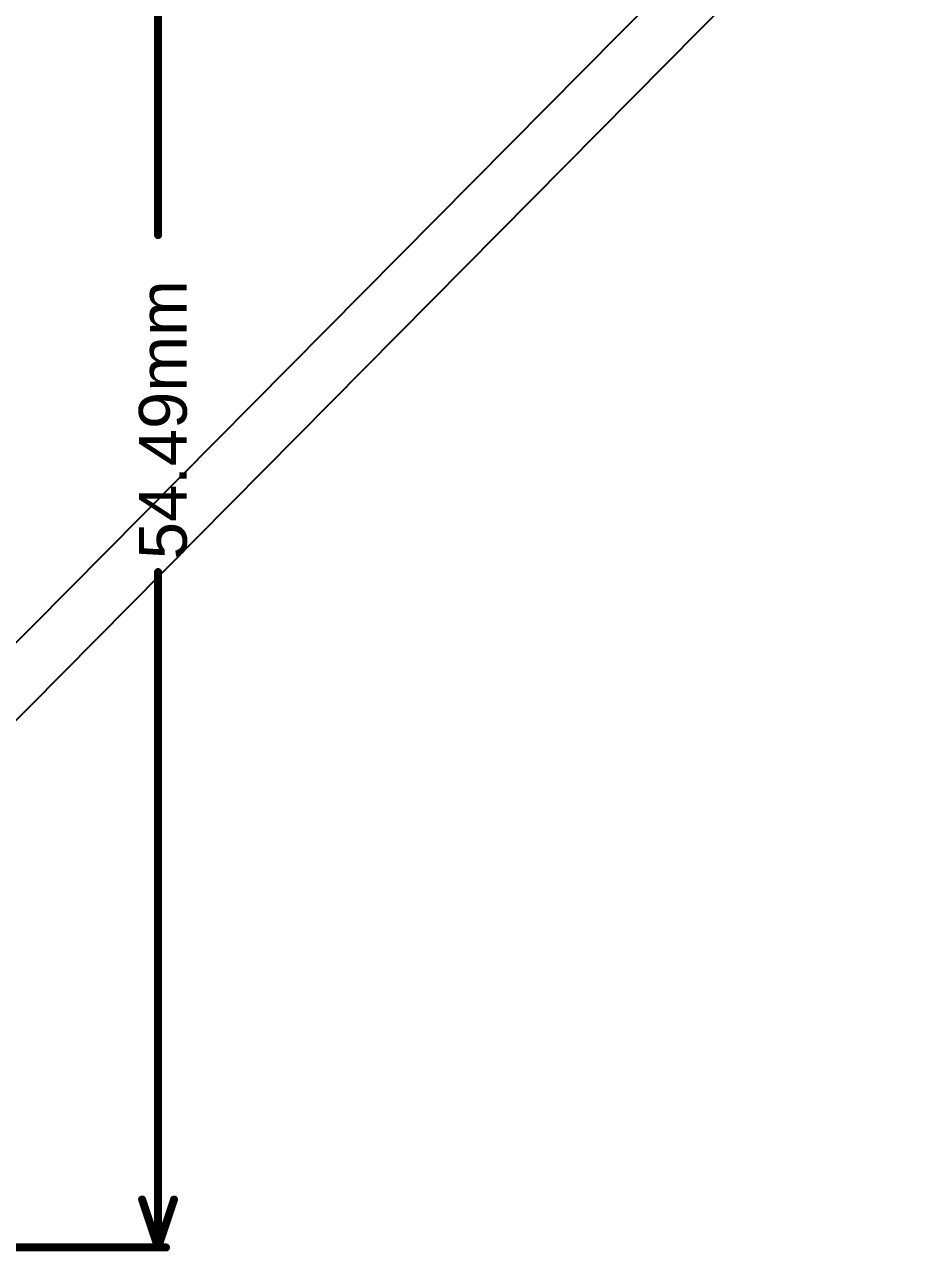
# Model space of a CAD drawing. Header units: inches. Extents: x -3 to 5381, y -57 to 5355.
# Drawn here: x 42.47 to 71.06, y -51.62 to -12.6 of the extents above; entities that cross this region are included whole.
import ezdxf

# ---------------------------------------------------------------- set-up
doc = ezdxf.new("R2010")
doc.units = ezdxf.units.IN
doc.layers.add('Dimension', color=6, linetype='Continuous')
doc.layers.add('Top Solder', color=216, linetype='Continuous')
doc.styles.add('Arial', font='', dxfattribs={"height": 0.2})
doc.styles.get('Arial').set_extended_font_data('Arial')

msp = doc.modelspace()

# ---------------------------------------------------------------- linework, layer by layer
at = {"layer": 'Dimension', "const_width": 0.254}
for points in [[(46.718, -19.295), (46.718, 2.996)], [(46.718, -51.489), (46.718, -30.011)], [(46.21, -49.965), (46.718, -51.489)], [(46.718, -51.489), (47.226, -49.965)], [(29.115, -51.489), (46.972, -51.489)]]:
    msp.add_lwpolyline(points, dxfattribs=at)
at = {"layer": 'Dimension', "const_width": 0.127}
for points in [[(46.654, -19.295, 1), (46.781, -19.295, 1)], [(46.654, -30.011, 1), (46.781, -30.011, 1)], [(46.146, -49.965, 1), (46.273, -49.965, 1)], [(47.162, -49.965, 1), (47.289, -49.965, 1)], [(46.654, -51.489, 1), (46.781, -51.489, 1)], [(46.654, -51.489, 1), (46.781, -51.489, 1)], [(46.654, -51.489, 1), (46.781, -51.489, 1)], [(46.908, -51.489, 1), (47.035, -51.489, 1)]]:
    msp.add_lwpolyline(points, format="xyb", close=True, dxfattribs=at)
at = {"layer": 'Top Solder'}
for p in [(28.217, -46.366), (30.667, -46.366)]:
    msp.add_line(p, (5380.78, 5354.862), dxfattribs=at)

# ---------------------------------------------------------------- texts
at = {"layer": 'Dimension', "style": 'Arial'}
msp.add_text('54.49mm', height=1.524, rotation=90, dxfattribs=at).set_placement((47.632, -29.604))

doc.saveas('drawing.dxf')
